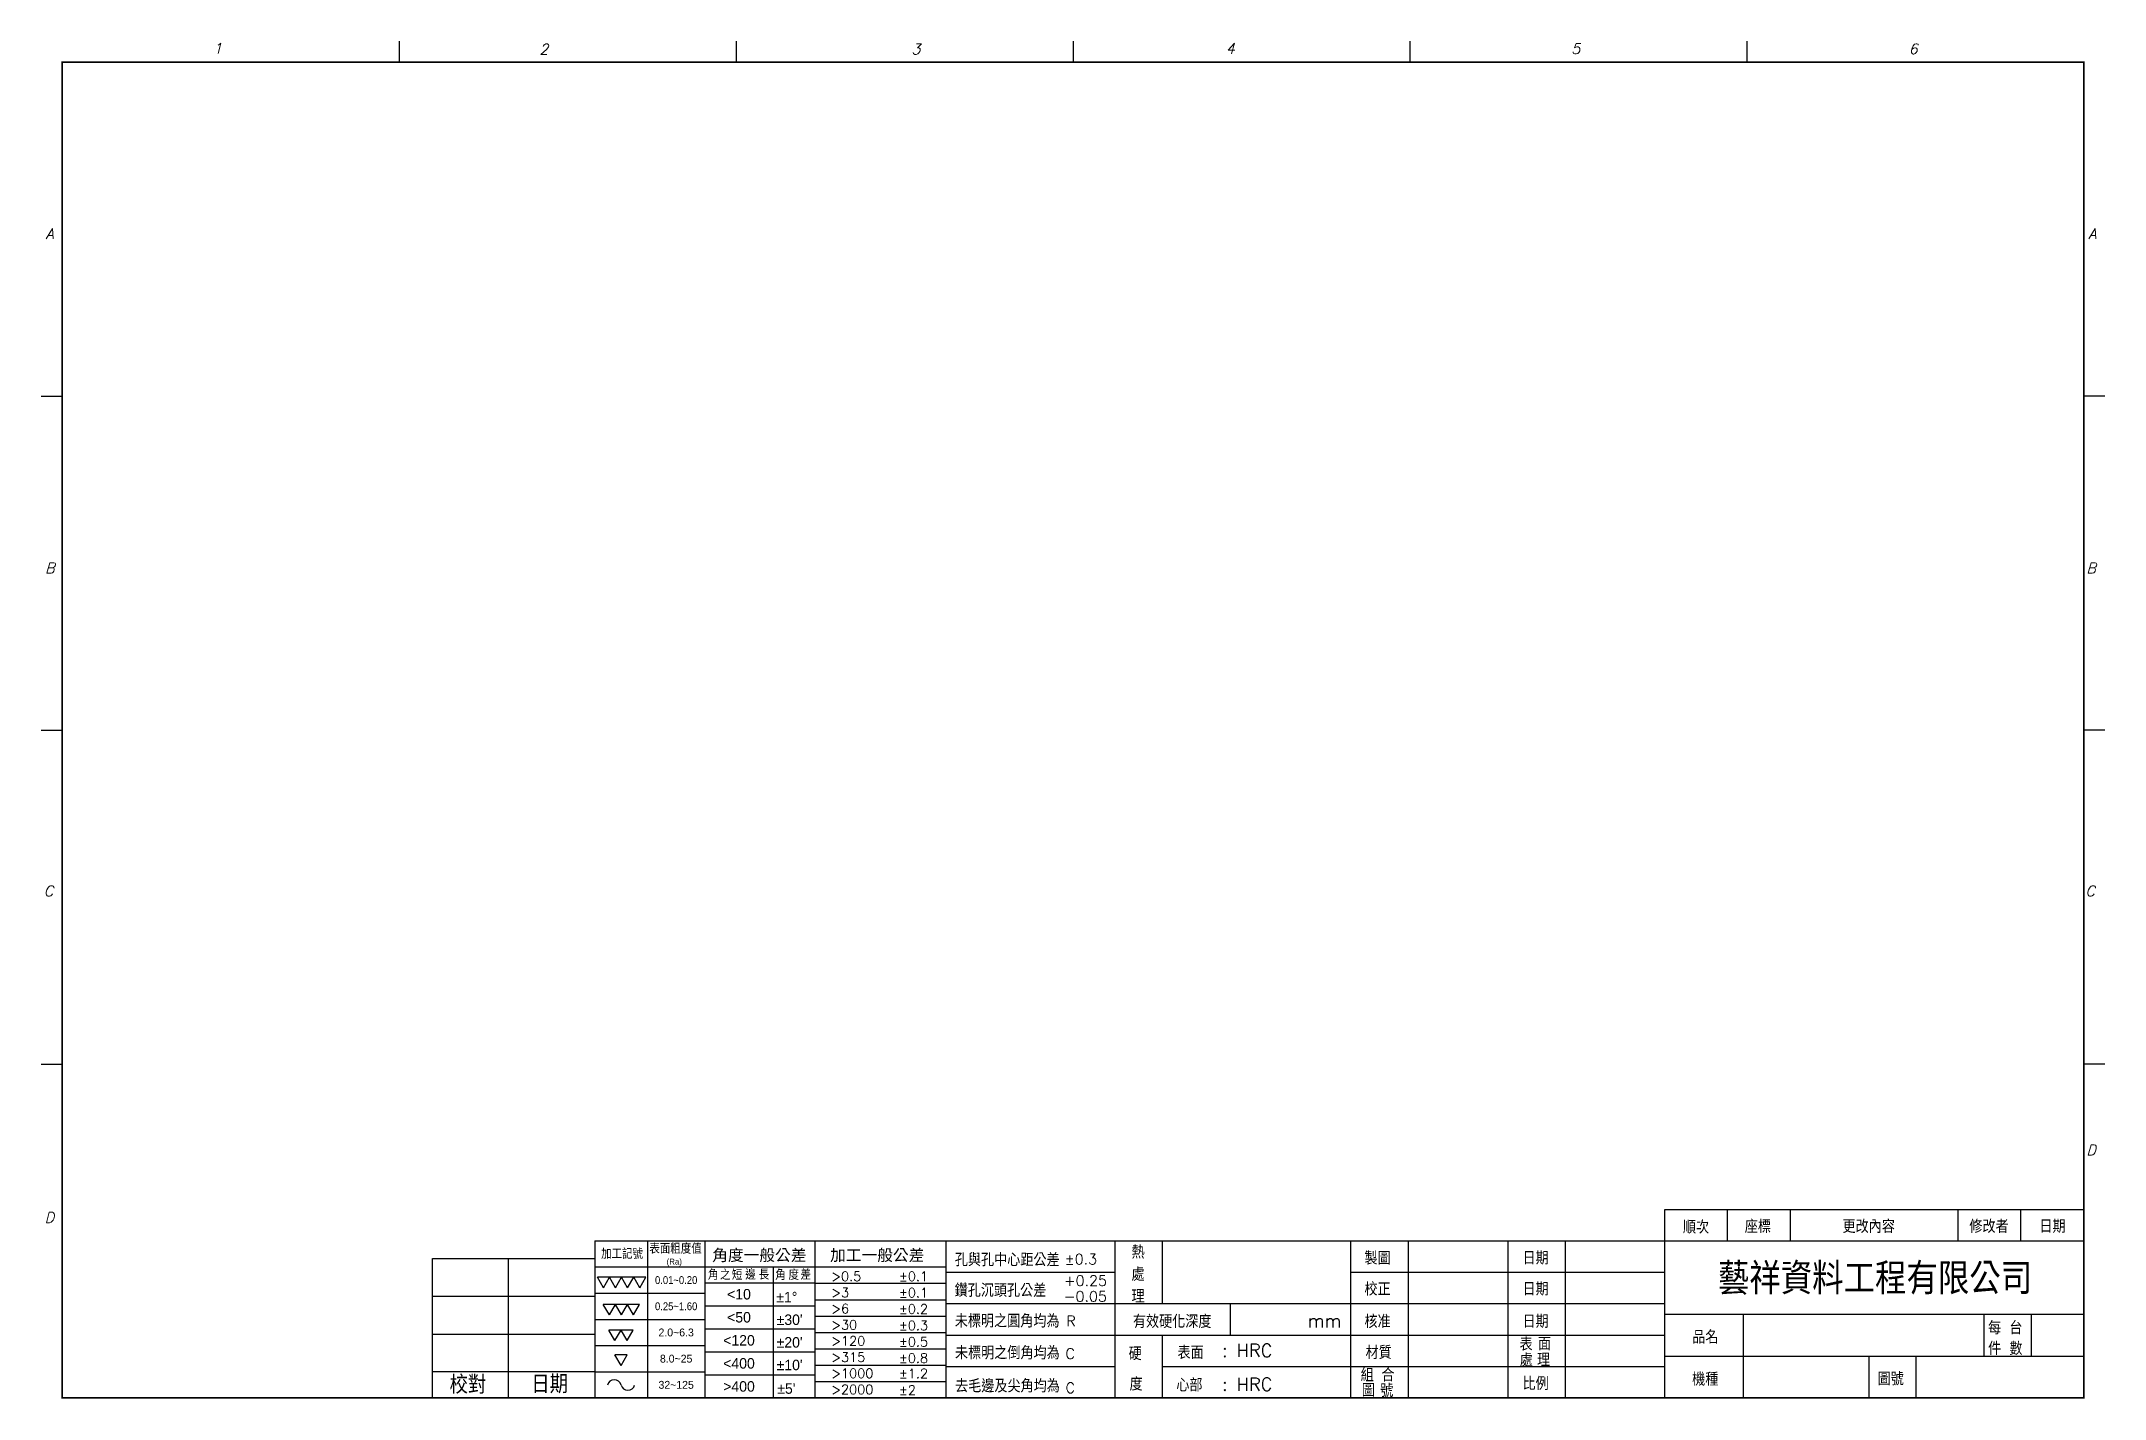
# Model space of a CAD drawing. Extents: x 169 to 563, y 412 to 671.
import ezdxf
from ezdxf.enums import TextEntityAlignment as Align

# ---------------------------------------------------------------- set-up
doc = ezdxf.new("R2010")
doc.units = 0
doc.header["$MEASUREMENT"] = 0
doc.layers.add('SHEET', color=7, linetype='CONTINUOUS')
doc.styles.add('CH', font='ROMANC.shx', dxfattribs={"oblique": 15, "bigfont": 'chineset.shx'})
doc.styles.add('CHINA', font='C2.shx', dxfattribs={"bigfont": 'chineset.shx'})
doc.styles.add('DAYUS', font='SIMPLEX.shx', dxfattribs={"bigfont": 'chineset.shx'})
doc.styles.get("Standard").update_dxf_attribs({"font": 'SIMPLEX.shx', "bigfont": 'chineset.shx'})

msp = doc.modelspace()

# ---------------------------------------------------------------- linework, layer by layer
at = {"layer": 'SHEET'}
for p, q in [((237.83, 671.47), (237.83, 667.47)), ((302.16, 671.47), (302.16, 667.47)), ((366.49, 671.47), (366.49, 667.47)), ((430.82, 671.47), (430.82, 667.47)), ((495.15, 671.47), (495.15, 667.47)), ((559.48, 667.47), (173.48, 667.47)), ((559.48, 412.47), (559.48, 667.47)), ((169.48, 603.72), (173.48, 603.72)), ((563.48, 603.72), (559.48, 603.72)), ((169.48, 539.97), (173.48, 539.97)), ((563.48, 539.97), (559.48, 539.97)), ((169.48, 476.22), (173.48, 476.22)), ((563.48, 476.22), (559.48, 476.22)), ((479.48, 448.47), (559.48, 448.47)), ((479.48, 412.47), (479.48, 448.47)), ((491.48, 442.47), (491.48, 448.47)), ((503.48, 442.47), (503.48, 448.47)), ((535.48, 442.47), (535.48, 448.47)), ((547.48, 442.47), (547.48, 448.47)), ((275.21, 442.47), (479.48, 442.47)), ((275.21, 442.47), (275.21, 412.47)), ((285.21, 442.47), (285.21, 412.47)), ((296.21, 442.47), (296.21, 412.47)), ((317.21, 442.47), (317.21, 412.47)), ((342.21, 442.47), (342.21, 412.47)), ((374.48, 442.47), (374.48, 412.47)), ((383.48, 442.47), (383.48, 430.47)), ((419.48, 442.47), (419.48, 412.47)), ((430.48, 442.47), (430.48, 412.47)), ((449.48, 442.47), (449.48, 412.47)), ((460.48, 442.47), (460.48, 412.47)), ((479.48, 442.47), (559.48, 442.47)), ((244.2, 439.07), (275.21, 439.07)), ((244.2, 412.47), (244.2, 439.07)), ((258.71, 412.47), (258.71, 439.07)), ((275.21, 437.47), (342.21, 437.47)), ((309.21, 437.47), (309.21, 412.47)), ((282.6, 435.5), (275.68, 435.5)), ((276.83, 433.5), (275.68, 435.5)), ((276.83, 433.5), (277.99, 435.5)), ((279.14, 433.5), (277.99, 435.5)), ((279.14, 433.5), (280.3, 435.5)), ((281.45, 433.5), (280.3, 435.5)), ((281.45, 433.5), (282.6, 435.5)), ((283.76, 433.5), (282.61, 435.5)), ((284.92, 435.5), (282.61, 435.5)), ((283.76, 433.5), (284.92, 435.5)), ((296.21, 434.47), (317.21, 434.47)), ((317.21, 434.35), (342.21, 434.35)), ((342.21, 436.47), (374.48, 436.47)), ((419.48, 436.47), (479.48, 436.47)), ((244.2, 431.87), (275.21, 431.87)), ((275.21, 432.47), (296.21, 432.47)), ((283.73, 430.31), (276.8, 430.31)), ((277.96, 428.31), (276.8, 430.31)), ((277.96, 428.31), (279.11, 430.31)), ((280.27, 428.31), (279.11, 430.31)), ((280.27, 428.31), (281.42, 430.31)), ((282.58, 428.31), (281.42, 430.31)), ((282.58, 428.31), (283.73, 430.31)), ((296.21, 430.07), (317.21, 430.07)), ((317.21, 431.22), (342.21, 431.22)), ((342.21, 430.47), (374.48, 430.47)), ((374.48, 430.47), (419.48, 430.47)), ((396.48, 430.47), (396.48, 424.47)), ((419.48, 430.47), (479.48, 430.47)), ((275.21, 427.47), (296.21, 427.47)), ((296.21, 425.67), (317.21, 425.67)), ((317.21, 428.1), (342.21, 428.1)), ((479.48, 428.47), (559.48, 428.47)), ((494.48, 412.47), (494.48, 428.47)), ((540.48, 420.47), (540.48, 428.47)), ((549.48, 420.47), (549.48, 428.47)), ((244.2, 424.67), (275.21, 424.67)), ((275.21, 422.47), (296.21, 422.47)), ((282.5, 425.41), (277.88, 425.41)), ((279.03, 423.41), (277.88, 425.41)), ((279.03, 423.41), (280.19, 425.41)), ((281.34, 423.41), (280.19, 425.41)), ((281.34, 423.41), (282.5, 425.41)), ((317.21, 424.97), (342.21, 424.97)), ((317.21, 421.85), (342.21, 421.85)), ((342.21, 424.47), (374.48, 424.47)), ((374.48, 424.47), (419.48, 424.47)), ((383.48, 424.47), (383.48, 412.47)), ((419.48, 424.47), (479.48, 424.47)), ((280.19, 418.68), (279.03, 420.68)), ((281.34, 420.68), (279.03, 420.68)), ((280.19, 418.68), (281.34, 420.68)), ((296.21, 421.27), (317.21, 421.27)), ((317.21, 418.72), (342.21, 418.72)), ((342.21, 418.47), (374.48, 418.47)), ((383.48, 418.47), (419.48, 418.47)), ((419.48, 418.47), (479.48, 418.47)), ((479.48, 420.47), (559.48, 420.47)), ((518.48, 412.47), (518.48, 420.47)), ((527.48, 412.47), (527.48, 420.47)), ((275.21, 417.47), (244.2, 417.47)), ((275.21, 417.47), (296.21, 417.47)), ((296.21, 416.87), (317.21, 416.87)), ((317.21, 415.6), (342.21, 415.6)), ((173.48, 412.47), (559.48, 412.47))]:
    msp.add_line(p, q, dxfattribs=at)
at = {"layer": 'SHEET', "const_width": 0.3}
msp.add_lwpolyline([(559.48, 667.47), (173.48, 667.47), (173.48, 412.47), (559.48, 412.47), (559.48, 667.47)], dxfattribs=at)
at = {"layer": 'SHEET'}
for centre, radius, start, end in [((278.89, 414.58), 1.35, 14.8621, 165.1365), ((281.49, 415.27), 1.34, 194.8621, 345.1365)]:
    msp.add_arc(centre, radius, start, end, dxfattribs=at)

# ---------------------------------------------------------------- texts
at = {"layer": 'SHEET', "style": 'CH', "oblique": 15}
for s, p in [('1', (202.31, 669.12)), ('2', (264.59, 668.97)), ('3', (335.62, 668.95)), ('4', (395.65, 669.1)), ('5', (461.62, 669.06)), ('6', (526.06, 669.01)), ('A', (170.32, 633.73)), ('A', (560.34, 633.73)), ('B', (170.23, 569.91)), ('B', (559.99, 569.91)), ('C', (169.97, 508.25)), ('C', (559.8, 508.25)), ('D', (559.99, 458.8)), ('D', (170.14, 445.92))]:
    msp.add_text(s, height=2, dxfattribs=at).set_placement(p)
at = {"layer": 'SHEET'}
for s, height, style, p in [('順次', 2.5, 'DAYUS', (485.45, 445.21)), ('座標', 2.5, 'DAYUS', (497.25, 445.34)), ('更改內容', 2.5, 'DAYUS', (518.42, 445.34)), ('修改者', 2.5, 'DAYUS', (541.38, 445.34)), ('日期', 2.5, 'DAYUS', (553.51, 445.34)), ('熱', 2.5, 'DAYUS', (378.91, 440.44)), ('加工記號', 2, 'CHINA', (280.38, 440.11)), ('孔與孔中心距公差', 2.5, 'CHINA', (353.92, 438.98)), ('%%P0.3', 2, 'DAYUS', (368, 438.96)), ('處', 2.5, 'DAYUS', (378.91, 436.19)), ('製圖', 2.5, 'DAYUS', (424.64, 439.29)), ('日期', 2.5, 'DAYUS', (454.82, 439.29)), ('藝祥資料工程有限公司', 6, 'DAYUS', (519.62, 435.51)), ('鑽孔沉頭孔公差', 2.5, 'CHINA', (352.63, 433.14)), ('+0.25', 2, 'DAYUS', (368.86, 434.86)), ('校正', 2.5, 'DAYUS', (424.64, 433.38)), ('日期', 2.5, 'DAYUS', (454.82, 433.38)), ('<10', 2, 'CHINA', (302.71, 432.27)), ('-0.05', 2, 'DAYUS', (368.85, 431.85)), ('理', 2.5, 'DAYUS', (378.91, 431.94)), ('2.0~6.3', 1.5, 'CHINA', (290.71, 424.97)), ('<50', 2, 'CHINA', (302.71, 427.87)), ('未標明之圓角均為', 2.5, 'CHINA', (353.91, 427.29)), ('R', 2, 'DAYUS', (366.11, 427.17)), ('有效硬化深度', 2.5, 'DAYUS', (385.42, 427.19)), ('mm', 2.5, 'DAYUS', (414.5, 427.19)), ('核准', 2.5, 'DAYUS', (424.64, 427.19)), ('日期', 2.5, 'DAYUS', (454.82, 427.19)), ('品名', 2.5, 'DAYUS', (487.21, 424.22)), ('每', 2.5, 'DAYUS', (542.46, 425.99)), ('台', 2.5, 'DAYUS', (546.53, 425.99)), ('<120', 2, 'CHINA', (302.71, 423.47)), ('未標明之倒角均為', 2.5, 'CHINA', (353.95, 421.21)), ('C', 2, 'DAYUS', (365.94, 420.92)), ('硬', 2.5, 'DAYUS', (378.36, 420.98)), ('表面', 2.5, 'DAYUS', (388.94, 421.26)), (': HRC', 2.5, 'DAYUS', (399.75, 421.54)), ('材質', 2.5, 'DAYUS', (424.85, 421.26)), ('表', 2.5, 'DAYUS', (453, 422.85)), ('面', 2.5, 'DAYUS', (456.52, 422.85)), ('件', 2.5, 'DAYUS', (542.46, 422.04)), ('數', 2.5, 'DAYUS', (546.53, 422.04)), ('8.0~25', 1.5, 'CHINA', (290.71, 419.97)), ('<400', 2, 'CHINA', (302.71, 419.07)), ('組', 2.5, 'DAYUS', (422.66, 416.98)), ('合', 2.5, 'DAYUS', (426.61, 416.98)), ('處', 2.5, 'DAYUS', (453.03, 419.81)), ('理', 2.5, 'DAYUS', (456.34, 419.81)), ('32~125', 1.5, 'CHINA', (290.71, 414.97)), ('>400', 2, 'CHINA', (302.71, 414.67)), ('去毛邊及尖角均為', 2.5, 'CHINA', (353.97, 414.89)), ('C', 2, 'DAYUS', (365.96, 414.4)), ('度', 2.5, 'DAYUS', (378.53, 415.25)), ('心部', 2.5, 'DAYUS', (388.71, 415.07)), (': HRC', 2.5, 'DAYUS', (399.75, 415.07)), ('圖', 2.5, 'DAYUS', (422.88, 414.01)), ('號', 2.5, 'DAYUS', (426.4, 413.99)), ('比例', 2.5, 'DAYUS', (454.82, 415.35)), ('機種', 2.5, 'DAYUS', (487.21, 416.16)), ('圖號', 2.5, 'DAYUS', (522.61, 416.24))]:
    msp.add_text(s, height=height, dxfattribs=dict(at, style=style)).set_placement(p, align=Align.MIDDLE)
at = {"layer": 'SHEET', "style": 'CHINA'}
for s, height, p in [('表面粗度值', 2, (285.6, 439.99)), ('(Ra)', 1.129, (288.88, 437.94)), ('角', 2, (296.77, 435.02)), ('之', 2, (299.07, 434.99)), ('短', 2, (301.34, 434.99)), ('邊', 2, (303.9, 435.05)), ('長', 2, (306.46, 435.05)), ('角', 2, (309.62, 434.99)), ('度', 2, (312.16, 435)), ('差', 2, (314.45, 435.05)), ('%%P1%%D', 2, (309.83, 430.72)), ("%%P30'", 2, (309.9, 426.4)), ("%%P20'", 2, (309.9, 422.08)), ("%%P10'", 2, (309.9, 417.76)), ("%%P5'", 2, (310.02, 413.26))]:
    msp.add_text(s, height=height, dxfattribs=at).set_placement(p)
for s, height, width, p in [('角度一般公差', 2.5, 1.2, (306.59, 439.77)), ('加工一般公差', 2.5, 1.2, (329.1, 439.77)), ('0.01~0.20', 1.5, 0.9, (290.71, 434.97)), ('0.25~1.60', 1.5, 0.9, (290.71, 429.97))]:
    msp.add_text(s, height=height, dxfattribs=dict(at, width=width)).set_placement(p, align=Align.MIDDLE)
at = {"layer": 'SHEET'}
for s, height, p in [('>0.5', 1.8, (320.34, 434.79)), ('>3', 1.8, (320.34, 431.7)), ('%%P0.1', 1.8, (333.25, 434.79)), ('%%P0.1', 1.8, (333.25, 431.66)), ('>6', 1.8, (320.34, 428.62)), ('%%P0.2', 1.8, (333.25, 428.54)), ('>30', 1.8, (320.34, 425.53)), ('%%P0.3', 1.8, (333.25, 425.41)), ('>120', 1.8, (320.34, 422.45)), ('%%P0.5', 1.8, (333.25, 422.29)), ('>315', 1.8, (320.34, 419.36)), ('>1000', 1.8, (320.34, 416.27)), ('%%P0.8', 1.8, (333.25, 419.16)), ('%%P1.2', 1.8, (333.25, 416.24)), ('校對', 3.5, (247.45, 413.27)), ('日期', 3.5, (263.05, 413.36)), ('>2000', 1.8, (320.34, 413.19)), ('%%P2', 1.8, (333.25, 413.06))]:
    msp.add_text(s, height=height, dxfattribs=at).set_placement(p)

doc.saveas('drawing.dxf')
